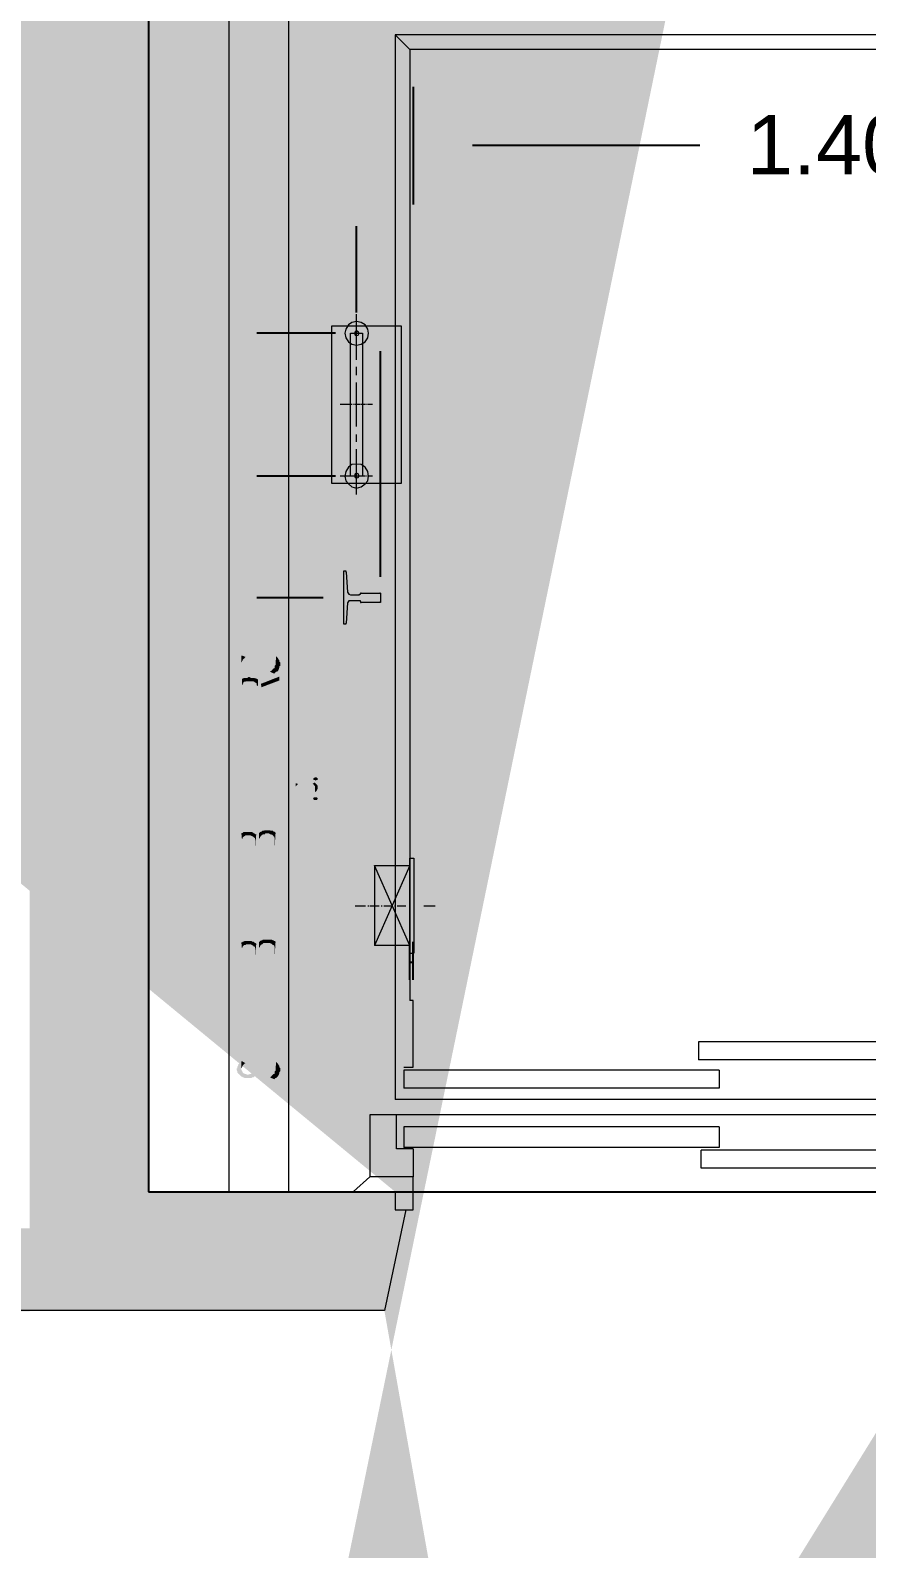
# Model space of a CAD drawing. Header units: metres. Extents: x -598 to 357, y -242 to 574.
# Drawn here: x -195.488 to -194.08, y 293.327 to 295.883 of the extents above; entities that cross this region are included whole.
import ezdxf

# ---------------------------------------------------------------- set-up
doc = ezdxf.new("R2010")
doc.units = ezdxf.units.M
doc.header["$PDMODE"] = 3
for name, color, linetype in [('APTOS_SPZ_MCH_N2 MUNI$0$DUCTOS', 1, 'Continuous'), ('xref_Nivel TIPICO$0$H-hatch mamposteria', 8, 'Continuous'), ('ZXREF_ELEVADORES$0$E-Elevador', 1, 'Continuous')]:
    doc.layers.add(name, color=color, linetype=linetype)
doc.layers.add('Muro Mamspoteria', color=5, linetype='Continuous', lineweight=9)
doc.styles.add('ZXREF_ELEVADORES$0$Standard', font='arial.ttf')
doc.dimstyles.new('ZXREF_ELEVADORES$0$Standard', dxfattribs={"dimtxt": 0.1, "dimasz": 0.1, "dimexe": 0.1, "dimexo": 0.0625, "dimgap": 0.09, "dimtad": 0, "dimtih": 1, "dimtoh": 1, "dimdec": 4, "dimzin": 0, "dimdsep": 46, "dimtxsty": 'ZXREF_ELEVADORES$0$Standard', "dimcen": 0.09, "dimclrd": 1, "dimclre": 1, "dimclrt": 1, "dimadec": 0, "dimazin": 0, "dimtfac": 1, "dimtdec": 4, "dimtofl": 0, "dimtmove": 0, "dimatfit": 3, "dimfxl": 1, "dimtolj": 1, "dimtzin": 0, "dimarcsym": 0})

# ---------------------------------------------------------------- blocks, each defined once
blk = doc.blocks.new('*D248')
at = {"layer": 'Defpoints', "color": 0, "transparency": 16777216}
for p in [(-182.3902, 289.0905), (-180.9949, 289.0905), (-182.3902, 288.9296)]:
    blk.add_point(p, dxfattribs=at)
at = {"layer": 'ZXREF_ELEVADORES$0$E-Elevador', "color": 1, "lineweight": -2, "transparency": 16777216}
for p, q in [((-182.3902, 289.028), (-182.3902, 288.8296)), ((-180.9949, 289.028), (-180.9949, 288.8296)), ((-182.2902, 288.9296), (-181.9075, 288.9296)), ((-181.0949, 288.9296), (-181.4775, 288.9296))]:
    blk.add_line(p, q, dxfattribs=at)
at = {"layer": 'ZXREF_ELEVADORES$0$E-Elevador', "color": 1, "transparency": 16777216}
for points in [[(-182.2902, 288.9463), (-182.2902, 288.913), (-182.3902, 288.9296)], [(-181.0949, 288.9463), (-181.0949, 288.913), (-180.9949, 288.9296)]]:
    blk.add_solid(points, dxfattribs=at)
at = {"layer": 'ZXREF_ELEVADORES$0$E-Elevador', "color": 1, "transparency": 16777216, "insert": (-181.6925, 288.9296), "char_height": 0.1, "attachment_point": 5, "style": 'ZXREF_ELEVADORES$0$Standard'}
blk.add_mtext('\\A1;1.40', dxfattribs=at)
blk = doc.blocks.new('ELEVADOR 01')
at = {"layer": 'ZXREF_ELEVADORES$0$E-Elevador'}
for points in [[(-182.68725, 288.05644), (-182.68725, 288.05513), (-182.68593, 288.05425), (-182.68593, 288.05205), (-182.68593, 288.05073), (-182.68461, 288.04985), (-182.68461, 288.04853), (-182.68373, 288.04853), (-182.68241, 288.04721), (-182.68153, 288.04634), (-182.68021, 288.04502), (-182.67934, 288.04414), (-182.67802, 288.04414), (-182.67714, 288.04282), (-182.67582, 288.04282), (-182.67362, 288.04282), (-182.67142, 288.04194), (-182.67011, 288.04194), (-182.66791, 288.04194), (-182.66703, 288.04194), (-182.66439, 288.04194), (-182.6622, 288.04194), (-182.66132, 288.04282), (-182.66, 288.04282), (-182.65912, 288.04282), (-182.6578, 288.04414), (-182.65648, 288.04502), (-182.65429, 288.04634), (-182.65341, 288.04721), (-182.65341, 288.04765), (-182.65209, 288.04853), (-182.65121, 288.04985), (-182.64989, 288.05073), (-182.6455, 288.05732), (-182.6455, 288.05864), (-182.64418, 288.05996), (-182.6433, 288.06084), (-182.6433, 288.06216), (-182.64198, 288.06304), (-182.6411, 288.06435), (-182.6389, 288.06435), (-182.6389, 288.06523), (-182.63759, 288.06523), (-182.63539, 288.06523), (-182.63319, 288.06523), (-182.63319, 288.06567), (-182.63099, 288.06523), (-182.62968, 288.06523), (-182.62748, 288.06435), (-182.62616, 288.06435), (-182.62528, 288.06304), (-182.62396, 288.06216), (-182.62308, 288.06084), (-182.62308, 288.05996), (-182.62177, 288.05864), (-182.62177, 288.05732), (-182.62177, 288.05644), (-182.62089, 288.06875), (-182.62308, 288.06875), (-182.62396, 288.07007), (-182.62528, 288.07007), (-182.62616, 288.07095), (-182.62836, 288.07095), (-182.62968, 288.07095), (-182.63187, 288.07226), (-182.63407, 288.07226), (-182.63539, 288.07226), (-182.63759, 288.07095), (-182.63978, 288.07095), (-182.6411, 288.07095), (-182.6433, 288.07095), (-182.6433, 288.07007), (-182.64418, 288.07007), (-182.64638, 288.06875), (-182.64769, 288.06787), (-182.64901, 288.06655), (-182.64989, 288.06523), (-182.65121, 288.06435), (-182.65209, 288.06304), (-182.65209, 288.06216), (-182.65648, 288.05513), (-182.65692, 288.05556), (-182.6578, 288.05425), (-182.65912, 288.05293), (-182.66, 288.05205), (-182.66, 288.05073), (-182.66132, 288.04985), (-182.66351, 288.04853), (-182.66439, 288.04853), (-182.66703, 288.04721), (-182.66923, 288.04721), (-182.67011, 288.04721), (-182.67142, 288.04853), (-182.67362, 288.04853), (-182.6745, 288.04985), (-182.67582, 288.04985), (-182.67714, 288.05073), (-182.67714, 288.05205), (-182.67802, 288.05293), (-182.67802, 288.05425), (-182.67934, 288.05513), (-182.67934, 288.05644), (-182.67934, 288.07007), (-182.68021, 288.06875), (-182.68153, 288.06787), (-182.68241, 288.06655), (-182.68373, 288.06523), (-182.68461, 288.06435), (-182.68505, 288.06435), (-182.68461, 288.06304), (-182.68593, 288.06216), (-182.68593, 288.05996), (-182.68593, 288.05864), (-182.68725, 288.05732)], [(-182.67934, 288.07007), (-182.67934, 288.05644), (-182.67934, 288.05864), (-182.67802, 288.05996), (-182.67802, 288.06084), (-182.67714, 288.06216), (-182.67714, 288.06304), (-182.67582, 288.06435), (-182.6745, 288.06523), (-182.67362, 288.06655), (-182.6723, 288.06787), (-182.67802, 288.07007)], [(-182.63099, 288.04282), (-182.62396, 288.03974), (-182.62308, 288.04062), (-182.62177, 288.04194), (-182.62089, 288.04282), (-182.61957, 288.04282), (-182.61825, 288.04414), (-182.61737, 288.04502), (-182.61737, 288.04634), (-182.61605, 288.04721), (-182.61605, 288.04853), (-182.61517, 288.04985), (-182.61517, 288.05073), (-182.61517, 288.05205), (-182.61385, 288.05293), (-182.61385, 288.05425), (-182.61385, 288.05644), (-182.61385, 288.05732), (-182.61385, 288.05864), (-182.61517, 288.05996), (-182.61517, 288.06084), (-182.61517, 288.06216), (-182.61605, 288.06304), (-182.61737, 288.06435), (-182.61737, 288.06523), (-182.61825, 288.06655), (-182.61957, 288.06787), (-182.62089, 288.06875), (-182.62177, 288.05644), (-182.62177, 288.05513), (-182.62177, 288.05425), (-182.62308, 288.05293), (-182.62308, 288.05205), (-182.62308, 288.04985), (-182.62396, 288.04853), (-182.62528, 288.04853), (-182.62616, 288.04721), (-182.62748, 288.04634), (-182.62836, 288.04502), (-182.62968, 288.04414)], [(-182.64638, 288.0226), (-182.6455, 288.01689), (-182.61517, 288.02832), (-182.61517, 288.03491)], [(-182.68593, 288.01689), (-182.68593, 288.00239), (-182.61517, 288.00239), (-182.61517, 288.0081), (-182.6455, 288.0081), (-182.6455, 288.01689), (-182.64638, 288.0226), (-182.64681, 288.0226), (-182.64638, 288.0248), (-182.64769, 288.02612), (-182.64769, 288.027), (-182.64901, 288.02832), (-182.64989, 288.02832), (-182.65121, 288.0292), (-182.65209, 288.0081), (-182.67802, 288.0081), (-182.67802, 288.01601), (-182.67802, 288.03052), (-182.67934, 288.0292), (-182.68021, 288.0292), (-182.68153, 288.02832), (-182.68241, 288.027), (-182.68373, 288.02612), (-182.68373, 288.0248), (-182.68461, 288.02392), (-182.68461, 288.0226), (-182.68461, 288.02173), (-182.68461, 288.01909), (-182.68461, 288.01821)], [(-182.67802, 288.03052), (-182.67802, 288.01601), (-182.67802, 288.02041), (-182.67714, 288.02173), (-182.67714, 288.0226), (-182.67582, 288.02392), (-182.67582, 288.0248), (-182.6745, 288.02612), (-182.6723, 288.02612), (-182.67142, 288.027), (-182.67011, 288.027), (-182.66791, 288.027), (-182.66571, 288.027), (-182.66439, 288.027), (-182.66351, 288.027), (-182.66132, 288.027), (-182.66, 288.027), (-182.6578, 288.02612), (-182.65648, 288.0248), (-182.6556, 288.0248), (-182.65429, 288.02392), (-182.65341, 288.0226), (-182.65341, 288.02173), (-182.65341, 288.02041), (-182.65209, 288.01909), (-182.65209, 288.01821), (-182.65209, 288.01601), (-182.65209, 288.0081), (-182.65121, 288.0292), (-182.65209, 288.03052), (-182.65341, 288.03052), (-182.65429, 288.03183), (-182.65648, 288.03183), (-182.6578, 288.03271), (-182.66, 288.03271), (-182.66132, 288.03271), (-182.66351, 288.03271), (-182.66571, 288.03403), (-182.66703, 288.03403), (-182.66923, 288.03271), (-182.67142, 288.03271), (-182.6723, 288.03271), (-182.6745, 288.03271), (-182.67582, 288.03183), (-182.67714, 288.03183)], [(-182.68593, 287.99228), (-182.68593, 287.96547), (-182.61517, 287.96547), (-182.61517, 287.99228), (-182.62308, 287.99228), (-182.62308, 287.97075), (-182.64901, 287.97075), (-182.64901, 287.98877), (-182.6556, 287.98877), (-182.6556, 287.97075), (-182.67802, 287.97075), (-182.67802, 287.99228)], [(-182.68593, 287.95185), (-182.68593, 287.94614), (-182.6556, 287.94614), (-182.6556, 287.9246), (-182.64901, 287.94614), (-182.61517, 287.94614), (-182.61517, 287.95185)], [(-182.68593, 287.9246), (-182.68593, 287.91933), (-182.61517, 287.91933), (-182.61517, 287.9246), (-182.64901, 287.9246), (-182.64901, 287.94614), (-182.6556, 287.9246)], [(-182.68593, 287.9101), (-182.68593, 287.87626), (-182.67802, 287.87626), (-182.67802, 287.88989), (-182.61517, 287.88989), (-182.61517, 287.89648), (-182.67802, 287.89648), (-182.67802, 287.9101)], [(-182.68725, 287.85033), (-182.68725, 287.84946), (-182.68593, 287.84814), (-182.68593, 287.84506), (-182.68461, 287.84374), (-182.68373, 287.84286), (-182.68373, 287.84155), (-182.68241, 287.84023), (-182.68153, 287.83935), (-182.68021, 287.83803), (-182.67934, 287.83803), (-182.67802, 287.83715), (-182.67714, 287.83583), (-182.6745, 287.83495), (-182.67362, 287.83495), (-182.67142, 287.83364), (-182.67011, 287.83364), (-182.66923, 287.83232), (-182.66791, 287.83232), (-182.66571, 287.83232), (-182.66439, 287.83144), (-182.6622, 287.83144), (-182.66, 287.83144), (-182.65912, 287.83144), (-182.65648, 287.83144), (-182.65429, 287.83012), (-182.65209, 287.83012), (-182.65121, 287.83012), (-182.64989, 287.83012), (-182.64769, 287.83012), (-182.6455, 287.83012), (-182.6433, 287.83144), (-182.6411, 287.83144), (-182.63978, 287.83144), (-182.63759, 287.83144), (-182.63627, 287.83232), (-182.63407, 287.83232), (-182.63319, 287.83232), (-182.63099, 287.83364), (-182.62968, 287.83364), (-182.62748, 287.83495), (-182.62616, 287.83495), (-182.62528, 287.83583), (-182.62308, 287.83715), (-182.62177, 287.83715), (-182.62089, 287.83803), (-182.61957, 287.83935), (-182.61825, 287.84023), (-182.61825, 287.84155), (-182.61737, 287.84286), (-182.61605, 287.84374), (-182.61517, 287.84506), (-182.61517, 287.84594), (-182.61517, 287.84726), (-182.61385, 287.84814), (-182.61385, 287.84946), (-182.61385, 287.85033), (-182.61385, 287.85165), (-182.61385, 287.85297), (-182.61517, 287.85385), (-182.61517, 287.85517), (-182.61517, 287.85605), (-182.61605, 287.85737), (-182.61737, 287.85825), (-182.61737, 287.85956), (-182.61825, 287.86044), (-182.61957, 287.86176), (-182.62089, 287.86308), (-182.62177, 287.86396), (-182.62177, 287.85033), (-182.62177, 287.85077), (-182.62177, 287.84946), (-182.62177, 287.84726), (-182.62308, 287.84594), (-182.62396, 287.84506), (-182.62396, 287.84374), (-182.62528, 287.84374), (-182.62616, 287.84286), (-182.62748, 287.84155), (-182.62836, 287.84155), (-182.62968, 287.84023), (-182.63187, 287.83935), (-182.63319, 287.83935), (-182.63539, 287.83803), (-182.63759, 287.83803), (-182.6389, 287.83803), (-182.6411, 287.83715), (-182.6433, 287.83715), (-182.64418, 287.83715), (-182.64638, 287.83715), (-182.64901, 287.83715), (-182.65121, 287.83715), (-182.65341, 287.83715), (-182.6556, 287.83715), (-182.65648, 287.83715), (-182.65912, 287.83715), (-182.66132, 287.83715), (-182.6622, 287.83803), (-182.66439, 287.83803), (-182.66571, 287.83803), (-182.66703, 287.83935), (-182.66923, 287.83935), (-182.67011, 287.84023), (-182.67142, 287.84023), (-182.67362, 287.84155), (-182.6745, 287.84286), (-182.67582, 287.84374), (-182.67714, 287.84506), (-182.67802, 287.84594), (-182.67802, 287.84726), (-182.67802, 287.84814), (-182.67934, 287.84946), (-182.67934, 287.85033), (-182.67934, 287.86396), (-182.68021, 287.86308), (-182.68153, 287.86176), (-182.68241, 287.86044), (-182.68285, 287.86088), (-182.68373, 287.85956), (-182.68461, 287.85825), (-182.68461, 287.85737), (-182.68593, 287.85605), (-182.68593, 287.85517), (-182.68593, 287.85297), (-182.68725, 287.85165)], [(-182.67934, 287.86396), (-182.67934, 287.85033), (-182.67934, 287.85297), (-182.67802, 287.85385), (-182.67802, 287.85517), (-182.67714, 287.85605), (-182.67714, 287.85737), (-182.67582, 287.85825), (-182.6745, 287.85825), (-182.67362, 287.85956), (-182.6723, 287.86044), (-182.67142, 287.86044), (-182.66923, 287.86176), (-182.66791, 287.86176), (-182.66571, 287.86308), (-182.66351, 287.86308), (-182.6622, 287.86396), (-182.66, 287.86396), (-182.65912, 287.86396), (-182.65648, 287.86396), (-182.65429, 287.86396), (-182.65209, 287.86396), (-182.65121, 287.86396), (-182.64989, 287.86396), (-182.64769, 287.86396), (-182.64638, 287.86396), (-182.64418, 287.86396), (-182.64198, 287.86396), (-182.6411, 287.86396), (-182.6389, 287.86396), (-182.63759, 287.86308), (-182.63539, 287.86308), (-182.63407, 287.86308), (-182.63187, 287.86176), (-182.63099, 287.86044), (-182.62968, 287.86044), (-182.62748, 287.85956), (-182.62616, 287.85825), (-182.62528, 287.85825), (-182.62528, 287.85737), (-182.62396, 287.85605), (-182.62308, 287.85517), (-182.62308, 287.85385), (-182.62177, 287.85297), (-182.62177, 287.85165), (-182.62177, 287.85033), (-182.62177, 287.86396), (-182.62308, 287.86396), (-182.62396, 287.86528), (-182.62616, 287.86616), (-182.62748, 287.86616), (-182.62968, 287.86747), (-182.63099, 287.86835), (-182.63187, 287.86835), (-182.63407, 287.86835), (-182.63539, 287.86835), (-182.63759, 287.86967), (-182.6389, 287.86967), (-182.6411, 287.86967), (-182.64198, 287.86967), (-182.64418, 287.87099), (-182.64638, 287.87099), (-182.64901, 287.87099), (-182.65121, 287.87099), (-182.65209, 287.87099), (-182.65341, 287.87099), (-182.6556, 287.87099), (-182.6578, 287.87099), (-182.66, 287.86967), (-182.66132, 287.86967), (-182.66351, 287.86967), (-182.66439, 287.86967), (-182.66703, 287.86835), (-182.66791, 287.86835), (-182.67011, 287.86835), (-182.67142, 287.86747), (-182.67362, 287.86747), (-182.6745, 287.86616), (-182.67582, 287.86528), (-182.67802, 287.86528)], [(-182.59276, 287.84814), (-182.59276, 287.84726), (-182.59144, 287.84594), (-182.59144, 287.84374), (-182.59012, 287.84374), (-182.59012, 287.84286), (-182.58924, 287.84286), (-182.58924, 287.84155), (-182.58793, 287.84155), (-182.58793, 287.84023), (-182.58705, 287.84023), (-182.58573, 287.83935), (-182.58485, 287.83803), (-182.58353, 287.83803), (-182.58265, 287.83803), (-182.58133, 287.83715), (-182.58002, 287.83715), (-182.57914, 287.83715), (-182.57782, 287.83715), (-182.57694, 287.83715), (-182.57562, 287.83715), (-182.57474, 287.83583), (-182.57342, 287.83583), (-182.57211, 287.83583), (-182.57123, 287.83583), (-182.56903, 287.83583), (-182.56771, 287.83583), (-182.56683, 287.83715), (-182.56551, 287.83715), (-182.56463, 287.83715), (-182.56332, 287.83715), (-182.562, 287.83715), (-182.56112, 287.83715), (-182.5598, 287.83803), (-182.56024, 287.83803), (-182.55892, 287.83803), (-182.5576, 287.83935), (-182.55672, 287.83935), (-182.55541, 287.84023), (-182.55541, 287.84067), (-182.55541, 287.84814), (-182.55541, 287.84726), (-182.55541, 287.84594), (-182.55672, 287.84506), (-182.55672, 287.84374), (-182.5576, 287.84374), (-182.55892, 287.84286), (-182.5598, 287.84155), (-182.56112, 287.84155), (-182.562, 287.84155), (-182.56332, 287.84023), (-182.56332, 287.84067), (-182.56463, 287.84023), (-182.56463, 287.84067), (-182.56551, 287.84023), (-182.56683, 287.84023), (-182.56771, 287.84023), (-182.56903, 287.84023), (-182.56991, 287.83935), (-182.57123, 287.83935), (-182.57211, 287.83935), (-182.57342, 287.83935), (-182.57474, 287.84023), (-182.57562, 287.84023), (-182.57694, 287.84023), (-182.57782, 287.84023), (-182.57782, 287.84067), (-182.57914, 287.84023), (-182.58002, 287.84023), (-182.58133, 287.84155), (-182.58265, 287.84155), (-182.58353, 287.84286), (-182.58485, 287.84286), (-182.58485, 287.84374), (-182.58573, 287.84374), (-182.58705, 287.84506), (-182.58705, 287.84594), (-182.58793, 287.84726), (-182.58837, 287.84726), (-182.58793, 287.84814), (-182.58793, 287.85517), (-182.58924, 287.85385), (-182.59012, 287.85297), (-182.59056, 287.85297), (-182.59144, 287.85165), (-182.59144, 287.85033), (-182.59144, 287.85077), (-182.59276, 287.84946)], [(-182.58793, 287.85517), (-182.58793, 287.84814), (-182.58793, 287.84946), (-182.58705, 287.85033), (-182.58705, 287.85077), (-182.58705, 287.85165), (-182.58573, 287.85165), (-182.58573, 287.85297), (-182.58485, 287.85297), (-182.58353, 287.85385), (-182.58705, 287.85517)], [(-182.5598, 287.85385), (-182.55892, 287.85385), (-182.5576, 287.85297), (-182.55672, 287.85165), (-182.55541, 287.85033), (-182.55541, 287.85077), (-182.55541, 287.84946), (-182.55541, 287.84814), (-182.55541, 287.84023), (-182.55453, 287.84023), (-182.55453, 287.84155), (-182.55321, 287.84155), (-182.55321, 287.84286), (-182.55189, 287.84286), (-182.55189, 287.84374), (-182.55189, 287.84506), (-182.55101, 287.84506), (-182.55101, 287.84594), (-182.55101, 287.84726), (-182.55101, 287.84814), (-182.55101, 287.84858), (-182.55101, 287.84946), (-182.55101, 287.85033), (-182.55101, 287.85165), (-182.55189, 287.85165), (-182.55189, 287.85297), (-182.55233, 287.85297), (-182.55321, 287.85385), (-182.55453, 287.85517), (-182.55541, 287.85605), (-182.55672, 287.85605)], [(-182.55101, 287.86308), (-182.55101, 287.86044), (-182.55321, 287.86044), (-182.55453, 287.85956), (-182.55541, 287.86044), (-182.55672, 287.86044), (-182.5576, 287.86044), (-182.5576, 287.86176), (-182.55892, 287.86176), (-182.55892, 287.86308), (-182.5576, 287.86308), (-182.5576, 287.86396), (-182.55672, 287.86396), (-182.55541, 287.86528), (-182.55453, 287.86528), (-182.55321, 287.86528), (-182.55189, 287.86396), (-182.55233, 287.86396), (-182.55101, 287.86396)], [(-182.55101, 287.82924), (-182.55101, 287.82792), (-182.55189, 287.82792), (-182.55189, 287.82704), (-182.55321, 287.82704), (-182.55453, 287.82704), (-182.55541, 287.82704), (-182.55672, 287.82704), (-182.5576, 287.82792), (-182.55892, 287.82924), (-182.5576, 287.83012), (-182.5576, 287.83056), (-182.5576, 287.83144), (-182.55672, 287.83144), (-182.55541, 287.83144), (-182.55453, 287.83144), (-182.55321, 287.83144), (-182.55189, 287.83144), (-182.55233, 287.83144), (-182.55101, 287.83012)], [(-182.68593, 287.8121), (-182.68593, 287.80683), (-182.66571, 287.80112), (-182.66439, 287.80112), (-182.66351, 287.7998), (-182.66132, 287.7998), (-182.66, 287.79892), (-182.6578, 287.79892), (-182.65648, 287.7976), (-182.6556, 287.7976), (-182.65341, 287.7976), (-182.65209, 287.79672), (-182.64989, 287.79672), (-182.64989, 287.7954), (-182.64198, 287.7932), (-182.61517, 287.7932), (-182.61517, 287.79892), (-182.64198, 287.79892)], [(-182.59144, 287.82353), (-182.59144, 287.80331), (-182.58705, 287.80331), (-182.58705, 287.81122), (-182.55101, 287.81122), (-182.55101, 287.81474), (-182.58705, 287.81474), (-182.58705, 287.82353)], [(-182.68593, 287.78529), (-182.68593, 287.7787), (-182.64198, 287.7932), (-182.64989, 287.7954), (-182.65121, 287.7954), (-182.65341, 287.7954), (-182.65429, 287.79408), (-182.65648, 287.79408), (-182.6578, 287.7932), (-182.65912, 287.7932), (-182.66, 287.7932), (-182.6622, 287.79189), (-182.66351, 287.79189), (-182.66571, 287.79101)], [(-182.68593, 287.75717), (-182.68593, 287.74355), (-182.61517, 287.74355), (-182.61517, 287.76068), (-182.61605, 287.76156), (-182.61605, 287.76288), (-182.61605, 287.76376), (-182.61605, 287.76508), (-182.61737, 287.76596), (-182.61737, 287.76728), (-182.61737, 287.76859), (-182.61825, 287.76947), (-182.61957, 287.77079), (-182.62089, 287.77167), (-182.62177, 287.77167), (-182.62308, 287.74926), (-182.64901, 287.74926), (-182.64901, 287.75717), (-182.64989, 287.77167), (-182.65121, 287.77079), (-182.65121, 287.76947), (-182.65209, 287.76859), (-182.65209, 287.76596), (-182.65341, 287.76596), (-182.65341, 287.76728), (-182.65429, 287.76859), (-182.65429, 287.76947), (-182.6556, 287.74926), (-182.67802, 287.74926), (-182.67802, 287.75717), (-182.67934, 287.77079), (-182.68021, 287.77079), (-182.68153, 287.76947), (-182.68241, 287.76859), (-182.68241, 287.76728), (-182.68373, 287.76596), (-182.68373, 287.76508), (-182.68461, 287.76376), (-182.68461, 287.76288), (-182.68461, 287.76156), (-182.68461, 287.76068), (-182.68461, 287.75849)], [(-182.67934, 287.77079), (-182.67802, 287.75717), (-182.67802, 287.76156), (-182.67714, 287.76288), (-182.67714, 287.76376), (-182.67582, 287.76508), (-182.6745, 287.76596), (-182.6723, 287.76728), (-182.67142, 287.76728), (-182.66923, 287.76728), (-182.66703, 287.76728), (-182.66439, 287.76728), (-182.66351, 287.76728), (-182.66132, 287.76596), (-182.66, 287.76596), (-182.65912, 287.76508), (-182.6578, 287.76376), (-182.65648, 287.76288), (-182.65648, 287.76156), (-182.6556, 287.76068), (-182.6556, 287.75937), (-182.6556, 287.75849), (-182.6556, 287.75585), (-182.6556, 287.74926), (-182.65429, 287.76947), (-182.6556, 287.76947), (-182.6578, 287.77079), (-182.65912, 287.77167), (-182.66132, 287.77299), (-182.6622, 287.77299), (-182.66439, 287.77299), (-182.66703, 287.77299), (-182.66791, 287.77299), (-182.67011, 287.77299), (-182.67142, 287.77299), (-182.67362, 287.77299), (-182.67582, 287.77299), (-182.67714, 287.77167), (-182.67802, 287.77167)], [(-182.64989, 287.77167), (-182.64901, 287.75717), (-182.64901, 287.76156), (-182.64769, 287.76288), (-182.64769, 287.76376), (-182.64769, 287.76508), (-182.64638, 287.76596), (-182.6455, 287.76728), (-182.64418, 287.76859), (-182.6433, 287.76859), (-182.64198, 287.76947), (-182.63978, 287.76947), (-182.6389, 287.77079), (-182.63627, 287.77079), (-182.63539, 287.77079), (-182.63319, 287.77079), (-182.63099, 287.76947), (-182.62968, 287.76947), (-182.62836, 287.76859), (-182.62748, 287.76859), (-182.62616, 287.76728), (-182.62528, 287.76596), (-182.62396, 287.76508), (-182.62396, 287.76376), (-182.62308, 287.76288), (-182.62308, 287.76156), (-182.62308, 287.76068), (-182.62308, 287.75937), (-182.62308, 287.75717), (-182.62308, 287.74926), (-182.62177, 287.77167), (-182.62308, 287.77299), (-182.62396, 287.77387), (-182.62528, 287.77387), (-182.62616, 287.77519), (-182.62836, 287.77519), (-182.62968, 287.77519), (-182.63187, 287.77607), (-182.63407, 287.77607), (-182.63627, 287.77607), (-182.63759, 287.77607), (-182.63978, 287.77607), (-182.6411, 287.77519), (-182.6433, 287.77519), (-182.64418, 287.77519), (-182.6455, 287.77387), (-182.64769, 287.77299), (-182.64901, 287.77167)], [(-182.68593, 287.71674), (-182.68593, 287.70971), (-182.64769, 287.70092), (-182.64638, 287.6996), (-182.64418, 287.6996), (-182.64198, 287.6996), (-182.6411, 287.69872), (-182.6389, 287.69872), (-182.63627, 287.69872), (-182.63539, 287.6974), (-182.63319, 287.6974), (-182.62308, 287.6952), (-182.62308, 287.69872), (-182.65912, 287.70751), (-182.6745, 287.71102), (-182.6745, 287.71234)], [(-182.68593, 287.71674), (-182.6745, 287.71234), (-182.6723, 287.71234), (-182.67011, 287.71102), (-182.66791, 287.71102), (-182.66703, 287.71102), (-182.66439, 287.71102), (-182.66351, 287.71102), (-182.66132, 287.71102), (-182.65912, 287.71102), (-182.6578, 287.71102), (-182.6556, 287.71102), (-182.65429, 287.71102), (-182.61517, 287.71102), (-182.61517, 287.71674)], [(-182.68593, 287.6851), (-182.6745, 287.6829), (-182.65912, 287.68641), (-182.62308, 287.6952), (-182.63319, 287.6974), (-182.63319, 287.69652), (-182.63539, 287.69652), (-182.63759, 287.69652), (-182.6389, 287.6952), (-182.6411, 287.6952), (-182.64198, 287.6952), (-182.64418, 287.69433), (-182.64638, 287.69433), (-182.64769, 287.69433)], [(-182.68593, 287.6851), (-182.68593, 287.67719), (-182.61517, 287.67719), (-182.61517, 287.6829), (-182.65429, 287.6829), (-182.65473, 287.6829), (-182.65648, 287.6829), (-182.65912, 287.6829), (-182.66, 287.6829), (-182.6622, 287.6829), (-182.66439, 287.6829), (-182.66571, 287.6829), (-182.66703, 287.6829), (-182.66923, 287.6829), (-182.67142, 287.6829), (-182.6723, 287.68158), (-182.6745, 287.68158), (-182.6745, 287.6829)], [(-182.68593, 287.65477), (-182.67802, 287.65126), (-182.67714, 287.65258), (-182.67362, 287.65258), (-182.67142, 287.65346), (-182.67011, 287.65346), (-182.66791, 287.65346), (-182.66571, 287.65477), (-182.66351, 287.65477), (-182.6622, 287.65477), (-182.66, 287.65609), (-182.6578, 287.65609), (-182.65648, 287.65609), (-182.65429, 287.65697), (-182.64418, 287.65917), (-182.64418, 287.64467), (-182.63627, 287.66049), (-182.61517, 287.66488), (-182.61517, 287.67059)], [(-182.68593, 287.65477), (-182.68593, 287.64906), (-182.61517, 287.63236), (-182.61517, 287.63895), (-182.63627, 287.64335), (-182.63627, 287.66049), (-182.64418, 287.64467), (-182.65429, 287.64686), (-182.6556, 287.64686), (-182.65648, 287.64818), (-182.65912, 287.64818), (-182.66132, 287.64818), (-182.6622, 287.64906), (-182.66439, 287.64906), (-182.66571, 287.64906), (-182.66703, 287.64906), (-182.66923, 287.65038), (-182.67142, 287.65038), (-182.6723, 287.65038), (-182.6745, 287.65126), (-182.67582, 287.65126), (-182.67802, 287.65126), (-182.67802, 287.6517)], [(-182.68593, 287.62885), (-182.68593, 287.60204), (-182.61517, 287.60204), (-182.61517, 287.62885), (-182.62308, 287.62885), (-182.62308, 287.60731), (-182.64901, 287.60731), (-182.64901, 287.62533), (-182.6556, 287.62533), (-182.6556, 287.60731), (-182.67802, 287.60731), (-182.67802, 287.62885)], [(-182.68593, 287.57391), (-182.68593, 287.56029), (-182.61517, 287.56029), (-182.61517, 287.57699), (-182.61605, 287.57831), (-182.61605, 287.57919), (-182.61605, 287.5805), (-182.61605, 287.58182), (-182.61737, 287.5827), (-182.61737, 287.58402), (-182.61825, 287.5849), (-182.61957, 287.58622), (-182.62089, 287.5871), (-182.62177, 287.58841), (-182.62308, 287.566), (-182.64901, 287.566), (-182.64901, 287.57391), (-182.64989, 287.5871), (-182.65121, 287.58622), (-182.65121, 287.5849), (-182.65209, 287.58402), (-182.65209, 287.5827), (-182.65341, 287.5827), (-182.65429, 287.58402), (-182.65429, 287.5849), (-182.6556, 287.566), (-182.67802, 287.566), (-182.67802, 287.57259), (-182.67934, 287.5871), (-182.68021, 287.58622), (-182.68153, 287.5849), (-182.68241, 287.58402), (-182.68241, 287.5827), (-182.68373, 287.58182), (-182.68461, 287.5805), (-182.68461, 287.57919), (-182.68461, 287.57699), (-182.68461, 287.57611), (-182.68461, 287.57479)], [(-182.67934, 287.5871), (-182.67802, 287.57259), (-182.67802, 287.57831), (-182.67714, 287.57919), (-182.67714, 287.5805), (-182.67582, 287.58182), (-182.6745, 287.5827), (-182.6723, 287.5827), (-182.67142, 287.58402), (-182.66923, 287.58402), (-182.66703, 287.58402), (-182.66439, 287.58402), (-182.66351, 287.58402), (-182.66132, 287.5827), (-182.66, 287.58182), (-182.65912, 287.58182), (-182.65912, 287.5805), (-182.6578, 287.5805), (-182.65648, 287.57919), (-182.65648, 287.57831), (-182.6556, 287.57699), (-182.6556, 287.57611), (-182.6556, 287.57391), (-182.6556, 287.57259), (-182.6556, 287.566), (-182.65429, 287.5849), (-182.6556, 287.58622), (-182.6578, 287.5871), (-182.65912, 287.58841), (-182.66132, 287.58841), (-182.6622, 287.58973), (-182.66439, 287.58973), (-182.66703, 287.58973), (-182.66791, 287.58973), (-182.67011, 287.58973), (-182.67142, 287.58973), (-182.67362, 287.58973), (-182.67582, 287.58841), (-182.67714, 287.58841), (-182.67802, 287.5871)], [(-182.64989, 287.5871), (-182.64901, 287.57391), (-182.64901, 287.57831), (-182.64769, 287.57919), (-182.64769, 287.5805), (-182.64769, 287.58182), (-182.64638, 287.5827), (-182.6455, 287.5827), (-182.6455, 287.58402), (-182.64418, 287.58402), (-182.6433, 287.5849), (-182.64198, 287.58622), (-182.63978, 287.58622), (-182.6389, 287.58622), (-182.63627, 287.58622), (-182.63539, 287.58622), (-182.63319, 287.58622), (-182.63099, 287.58622), (-182.62968, 287.5849), (-182.62836, 287.5849), (-182.62748, 287.58402), (-182.62616, 287.5827), (-182.62528, 287.5827), (-182.62396, 287.58182), (-182.62396, 287.5805), (-182.62308, 287.57919), (-182.62308, 287.57831), (-182.62308, 287.57699), (-182.62308, 287.57479), (-182.62308, 287.57391), (-182.62308, 287.566), (-182.62177, 287.58841), (-182.62308, 287.58973), (-182.62396, 287.58973), (-182.62528, 287.59061), (-182.62616, 287.59061), (-182.62836, 287.59193), (-182.62968, 287.59193), (-182.63187, 287.59193), (-182.63407, 287.59193), (-182.63627, 287.59193), (-182.63759, 287.59193), (-182.63978, 287.59193), (-182.6411, 287.59193), (-182.6433, 287.59193), (-182.64418, 287.59061), (-182.6455, 287.59061), (-182.64769, 287.58973), (-182.64901, 287.58841)], [(-182.68593, 287.51634), (-182.68593, 287.51063), (-182.61517, 287.51063), (-182.61517, 287.53656), (-182.62308, 287.53656), (-182.62308, 287.51634)], [(-182.68593, 287.50052), (-182.68593, 287.47371), (-182.61517, 287.47371), (-182.61517, 287.50052), (-182.62308, 287.50052), (-182.62308, 287.47943), (-182.64901, 287.47943), (-182.64901, 287.49745), (-182.6556, 287.49745), (-182.6556, 287.47943), (-182.67802, 287.47943), (-182.67802, 287.50052)], [(-182.68593, 287.46361), (-182.68593, 287.43636), (-182.61517, 287.43636), (-182.61517, 287.46361), (-182.62308, 287.46361), (-182.62308, 287.44207), (-182.64901, 287.44207), (-182.64901, 287.46009), (-182.6556, 287.46009), (-182.6556, 287.44207), (-182.67802, 287.44207), (-182.67802, 287.46361)], [(-182.68593, 287.42757), (-182.68593, 287.39373), (-182.67802, 287.39373), (-182.67802, 287.40736), (-182.61517, 287.40736), (-182.61517, 287.41395), (-182.67802, 287.41395), (-182.67802, 287.42757)], [(-182.68725, 287.37352), (-182.68725, 287.3722), (-182.68593, 287.37), (-182.68593, 287.36912), (-182.68593, 287.3678), (-182.68461, 287.36692), (-182.68461, 287.36561), (-182.68373, 287.36561), (-182.68241, 287.36473), (-182.68153, 287.36341), (-182.68021, 287.36209), (-182.67934, 287.36121), (-182.67802, 287.36121), (-182.67714, 287.35989), (-182.67582, 287.35989), (-182.67362, 287.35901), (-182.67142, 287.35901), (-182.67011, 287.35901), (-182.66791, 287.35901), (-182.66703, 287.35901), (-182.66439, 287.35901), (-182.6622, 287.35901), (-182.66132, 287.35989), (-182.66, 287.35989), (-182.65912, 287.35989), (-182.6578, 287.36121), (-182.65648, 287.36209), (-182.65429, 287.36341), (-182.65341, 287.36341), (-182.65341, 287.36473), (-182.65209, 287.36561), (-182.65121, 287.36692), (-182.64989, 287.3678), (-182.6455, 287.37484), (-182.6455, 287.37571), (-182.64418, 287.37703), (-182.6433, 287.37791), (-182.6433, 287.37923), (-182.64198, 287.38011), (-182.6411, 287.38143), (-182.6389, 287.38143), (-182.63759, 287.38231), (-182.63539, 287.38231), (-182.63319, 287.38231), (-182.63319, 287.38275), (-182.63099, 287.38231), (-182.62968, 287.38231), (-182.62748, 287.38143), (-182.62616, 287.38143), (-182.62528, 287.38011), (-182.62528, 287.38055), (-182.62396, 287.37923), (-182.62308, 287.37791), (-182.62308, 287.37703), (-182.62177, 287.37571), (-182.62177, 287.37484), (-182.62177, 287.37352), (-182.62089, 287.38582), (-182.62308, 287.38582), (-182.62396, 287.38714), (-182.62528, 287.38714), (-182.62616, 287.38802), (-182.62836, 287.38802), (-182.62968, 287.38802), (-182.63187, 287.38934), (-182.63407, 287.38934), (-182.63539, 287.38934), (-182.63759, 287.38802), (-182.63978, 287.38802), (-182.6411, 287.38802), (-182.6433, 287.38714), (-182.64418, 287.38714), (-182.64638, 287.38582), (-182.64769, 287.38494), (-182.64901, 287.38362), (-182.64989, 287.38231), (-182.65121, 287.38143), (-182.65209, 287.38011), (-182.65209, 287.37923), (-182.65648, 287.3722), (-182.65692, 287.37264), (-182.6578, 287.37132), (-182.65912, 287.37), (-182.66, 287.36912), (-182.66, 287.3678), (-182.66132, 287.36692), (-182.66351, 287.36561), (-182.66439, 287.36561), (-182.66703, 287.36473), (-182.66923, 287.36473), (-182.67011, 287.36473), (-182.67142, 287.36561), (-182.67362, 287.36561), (-182.6745, 287.36692), (-182.67582, 287.36692), (-182.67714, 287.3678), (-182.67714, 287.36912), (-182.67802, 287.37), (-182.67802, 287.37132), (-182.67934, 287.3722), (-182.67934, 287.37352), (-182.67934, 287.38714), (-182.68021, 287.38582), (-182.68153, 287.38494), (-182.68241, 287.38362), (-182.68373, 287.38231), (-182.68461, 287.38143), (-182.68505, 287.38143), (-182.68461, 287.38011), (-182.68593, 287.37791), (-182.68593, 287.37703), (-182.68593, 287.37571), (-182.68725, 287.37484)], [(-182.67934, 287.38714), (-182.67934, 287.37352), (-182.67934, 287.37571), (-182.67802, 287.37703), (-182.67802, 287.37791), (-182.67714, 287.37923), (-182.67714, 287.38011), (-182.67582, 287.38143), (-182.6745, 287.38231), (-182.67362, 287.38362), (-182.6723, 287.38362), (-182.67802, 287.38714)], [(-182.63099, 287.35989), (-182.62396, 287.35682), (-182.62308, 287.3577), (-182.62177, 287.35901), (-182.62089, 287.35901), (-182.61957, 287.35989), (-182.61825, 287.36121), (-182.61737, 287.36209), (-182.61737, 287.36341), (-182.61605, 287.36473), (-182.61605, 287.36561), (-182.61517, 287.36692), (-182.61517, 287.3678), (-182.61517, 287.36912), (-182.61385, 287.37), (-182.61385, 287.37132), (-182.61385, 287.3722), (-182.61385, 287.37484), (-182.61385, 287.37571), (-182.61517, 287.37703), (-182.61517, 287.37791), (-182.61517, 287.37923), (-182.61605, 287.38011), (-182.61737, 287.38143), (-182.61737, 287.38231), (-182.61825, 287.38362), (-182.61957, 287.38494), (-182.62089, 287.38582), (-182.62177, 287.37352), (-182.62177, 287.3722), (-182.62177, 287.37132), (-182.62308, 287.37), (-182.62308, 287.3678), (-182.62308, 287.36692), (-182.62396, 287.36561), (-182.62528, 287.36561), (-182.62616, 287.36473), (-182.62748, 287.36341), (-182.62836, 287.36209), (-182.62968, 287.36121)]]:
    blk.add_hatch(color=256, dxfattribs=at).paths.add_polyline_path(points)
at = {"layer": 'ZXREF_ELEVADORES$0$E-Elevador', "color": 8, "linetype": 'Continuous', "lineweight": 20}
blk.add_lwpolyline([(-182.83574, 287.16745), (-182.83574, 289.26745), (-180.43314, 289.26745), (-180.43314, 287.16745)], dxfattribs=at)
at = {"layer": 'ZXREF_ELEVADORES$0$E-Elevador', "linetype": 'Continuous', "lineweight": 5}
for points in [[(-182.70043, 289.16785), (-182.70043, 287.16785), (-182.70043, 287.16785)], [(-182.60023, 289.16785), (-182.60023, 287.16785), (-182.60023, 287.16785)], [(-182.48553, 288.56842), (-182.48553, 288.64489), (-182.48553, 288.64489)], [(-182.48553, 288.54249), (-182.48553, 288.55611)], [(-182.48553, 288.45592), (-182.48553, 288.53019)], [(-182.50355, 288.49283), (-182.51278, 288.49283), (-182.51278, 288.49283)], [(-182.50135, 288.49283), (-182.50267, 288.49283)], [(-182.49256, 288.49283), (-182.50047, 288.49283)], [(-182.49037, 288.49283), (-182.49124, 288.49283)], [(-182.48114, 288.49283), (-182.48905, 288.49283)], [(-182.47894, 288.49283), (-182.48026, 288.49283)], [(-182.47015, 288.49283), (-182.47762, 288.49283)], [(-182.46751, 288.49283), (-182.46883, 288.49283)], [(-182.45872, 288.49283), (-182.46663, 288.49283)], [(-182.48553, 288.42999), (-182.48553, 288.44229)], [(-182.48553, 288.34122), (-182.48553, 288.41768)], [(-182.50355, 288.37242), (-182.51278, 288.37242), (-182.51278, 288.37242)], [(-182.50135, 288.37242), (-182.50267, 288.37242)], [(-182.49256, 288.37242), (-182.50047, 288.37242)], [(-182.49037, 288.37242), (-182.49124, 288.37242)], [(-182.48114, 288.37242), (-182.48905, 288.37242)], [(-182.47894, 288.37242), (-182.48026, 288.37242)], [(-182.47015, 288.37242), (-182.47762, 288.37242)], [(-182.46751, 288.37242), (-182.46883, 288.37242)], [(-182.45872, 288.37242), (-182.46663, 288.37242)], [(-182.39588, 287.72904), (-182.38885, 287.72904), (-182.38885, 287.56908)], [(-182.39588, 287.56908), (-182.39588, 287.72904), (-182.39588, 287.72904)], [(-182.45521, 287.71674), (-182.39588, 287.71674)], [(-182.39588, 287.71674), (-182.45521, 287.58182), (-182.45521, 287.58182)], [(-182.39588, 287.58182), (-182.45521, 287.71674), (-182.45521, 287.58182)], [(-182.48773, 287.64906), (-182.47015, 287.64906)], [(-182.46663, 287.64906), (-182.46444, 287.64906)], [(-182.46224, 287.64906), (-182.4473, 287.64906)], [(-182.44422, 287.64906), (-182.44202, 287.64906)], [(-182.43939, 287.64906), (-182.42489, 287.64906)], [(-182.42137, 287.64906), (-182.41917, 287.64906)], [(-182.41698, 287.64906), (-182.40247, 287.64906)], [(-182.37215, 287.64906), (-182.35281, 287.64906), (-182.35281, 287.64906)], [(-182.39588, 287.58182), (-182.45521, 287.58182)], [(-182.39588, 287.56908), (-182.38885, 287.56908)]]:
    blk.add_lwpolyline(points, dxfattribs=at)
at = {"layer": 'ZXREF_ELEVADORES$0$E-Elevador', "linetype": 'Continuous', "lineweight": 20}
for points in [[(-182.42049, 289.11511), (-182.39588, 289.0905), (-182.39588, 287.48954)], [(-182.42049, 289.11511), (-182.42049, 287.32298), (-182.42049, 287.32298)], [(-180.97026, 289.11511), (-182.42049, 289.11511)], [(-180.99487, 289.0905), (-182.39588, 289.0905)], [(-182.50355, 288.1228), (-182.50707, 288.1228), (-182.50707, 288.21289), (-182.50355, 288.21289)], [(-182.50267, 288.2107), (-182.50267, 288.21157), (-182.50355, 288.21289)], [(-182.50267, 288.2107), (-182.50047, 288.17686), (-182.49828, 288.17334), (-182.49564, 288.17246), (-182.48026, 288.17246), (-182.48026, 288.17334), (-182.47894, 288.17334), (-182.47894, 288.17466)], [(-182.47894, 288.16104), (-182.47894, 288.16235), (-182.49828, 288.16235), (-182.50047, 288.15884), (-182.50267, 288.125)], [(-182.47762, 288.17554), (-182.47894, 288.17554), (-182.47894, 288.17466)], [(-182.47762, 288.17554), (-182.44642, 288.17554), (-182.44642, 288.17554)], [(-182.4451, 288.17554), (-182.44642, 288.17554), (-182.44642, 288.17554)], [(-182.4451, 288.17554), (-182.4451, 288.15972), (-182.44642, 288.15972)], [(-182.47894, 288.16104), (-182.47894, 288.15972), (-182.47762, 288.15972)], [(-182.44642, 288.15972), (-182.47762, 288.15972)], [(-182.4451, 288.15972), (-182.4451, 288.16104)], [(-182.50355, 288.1228), (-182.50267, 288.12412), (-182.50267, 288.125)], [(-182.40599, 287.37703), (-182.39017, 287.37703), (-182.39017, 287.48954), (-182.39588, 287.48954)], [(-181.90983, 287.41966), (-181.90983, 287.38934)], [(-181.37545, 287.41966), (-181.90983, 287.41966)], [(-182.40599, 287.3722), (-182.40599, 287.34188)], [(-181.87468, 287.3722), (-181.87468, 287.34188), (-182.40599, 287.34188)], [(-181.87468, 287.3722), (-182.40599, 287.3722)], [(-181.37545, 287.38934), (-181.90983, 287.38934)], [(-180.83974, 287.32298), (-182.42049, 287.32298)], [(-182.46312, 287.29705), (-182.46312, 287.19246)], [(-180.83974, 287.29705), (-182.46312, 287.29705)], [(-182.41829, 287.23948), (-182.41829, 287.29705)], [(-182.40599, 287.27683), (-182.40599, 287.24168)], [(-181.87468, 287.27683), (-181.87468, 287.24168), (-182.40599, 287.24168)], [(-181.87468, 287.27683), (-182.40599, 287.27683), (-182.40599, 287.27683)], [(-182.39017, 287.23948), (-182.39017, 287.19246), (-182.46312, 287.19246)], [(-182.39017, 287.23948), (-182.41829, 287.23948)], [(-181.37413, 287.23728), (-181.905, 287.23728)], [(-181.905, 287.20696), (-181.905, 287.23728), (-181.905, 287.23728)], [(-182.39017, 287.19246), (-182.46312, 287.19246), (-182.49037, 287.16785)], [(-182.42049, 287.16745), (-182.42049, 287.13709), (-182.39017, 287.13709), (-182.39017, 287.19246)], [(-181.37413, 287.20696), (-181.905, 287.20696)], [(-182.70043, 287.16785), (-182.60023, 287.16785)]]:
    blk.add_lwpolyline(points, dxfattribs=at)
at = {"layer": 'ZXREF_ELEVADORES$0$E-Elevador', "linetype": 'Continuous', "lineweight": -2}
for points in [[(-182.48553, 288.64796), (-182.48553, 288.79342)], [(-182.52069, 288.61324), (-182.65341, 288.61324)], [(-182.4451, 288.20278), (-182.4451, 288.58292)], [(-182.52069, 288.37242), (-182.65341, 288.37242)], [(-182.52069, 288.37242), (-182.65341, 288.37242)], [(-182.54178, 288.16763), (-182.65341, 288.16763)], [(-182.39588, 287.52425), (-182.39588, 287.58841)], [(-182.39017, 287.52425), (-182.39017, 287.58841)], [(-182.39588, 287.5537), (-182.39017, 287.5537)]]:
    blk.add_lwpolyline(points, dxfattribs=at)
at = {"layer": 'ZXREF_ELEVADORES$0$E-Elevador', "linetype": 'Continuous', "lineweight": 5}
for points in [[(-182.41038, 288.36011), (-182.52728, 288.36011), (-182.52728, 288.62555), (-182.41038, 288.62555)], [(-182.46532, 288.61324), (-182.46663, 288.61984), (-182.47103, 288.62687), (-182.47762, 288.63126), (-182.48553, 288.63258), (-182.49344, 288.63126), (-182.49915, 288.62687), (-182.50355, 288.61984), (-182.50487, 288.61324), (-182.50355, 288.60533), (-182.49915, 288.59874), (-182.49344, 288.59435), (-182.48553, 288.59303), (-182.47762, 288.59435), (-182.47103, 288.59874), (-182.46663, 288.60533)], [(-182.47542, 288.37242), (-182.49564, 288.37242), (-182.49564, 288.61324), (-182.47542, 288.61324)], [(-182.48114, 288.61324), (-182.48246, 288.61544), (-182.48553, 288.61676), (-182.48773, 288.61544), (-182.48905, 288.61324), (-182.48773, 288.60973), (-182.48553, 288.60885), (-182.48246, 288.60973)], [(-182.46532, 288.37242), (-182.46663, 288.38033), (-182.47103, 288.38736), (-182.47762, 288.39175), (-182.48553, 288.39263), (-182.49344, 288.39175), (-182.49915, 288.38736), (-182.50355, 288.38033), (-182.50487, 288.37242), (-182.50355, 288.36451), (-182.49915, 288.35923), (-182.49344, 288.3544), (-182.48553, 288.3522), (-182.47762, 288.3544), (-182.47103, 288.35923), (-182.46663, 288.36451)], [(-182.48114, 288.37242), (-182.48246, 288.37593), (-182.48553, 288.37725), (-182.48773, 288.37593), (-182.48905, 288.37242), (-182.48773, 288.37022), (-182.48553, 288.36934), (-182.48246, 288.37022)]]:
    blk.add_lwpolyline(points, close=True, dxfattribs=at)
at = {"layer": 'ZXREF_ELEVADORES$0$E-Elevador'}
dim = blk.add_linear_dim(base=(-182.39017, 288.92964), p1=(-180.99487, 289.0905), p2=(-182.39017, 289.0905), angle=180, text='1.40', dimstyle='ZXREF_ELEVADORES$0$Standard', dxfattribs=at)
dim.commit()
dim.dimension.update_dxf_attribs({"geometry": '*D248', "text_midpoint": (-181.69252, 288.92964)})

msp = doc.modelspace()

# ---------------------------------------------------------------- hatches: boundary and pattern name
at = {"layer": 'xref_Nivel TIPICO$0$H-hatch mamposteria', "transparency": 33554585}
h = msp.add_hatch(color=256, dxfattribs=at)
h.dxf.hatch_style = 1
h.paths.add_polyline_path([(-193.8209, 300.2671), (-193.6809, 300.2671), (-193.6809, 301.9532), (-193.8209, 301.9532)], flags=17)
h.paths.add_polyline_path([(-192.6785, 304.9192), (-192.6788, 307.7882), (-192.8188, 307.7882), (-192.8185, 304.9192)], flags=17)
h.paths.add_polyline_path([(-196.4356, 277.4537), (-196.4356, 277.3137), (-194.2387, 277.3137), (-194.2387, 277.4537)])
h.paths.add_polyline_path([(-193.7788, 291.8773), (-193.7788, 291.6773), (-194.0782, 291.6764), (-194.0782, 291.7068), (-194.0982, 291.7076), (-194.0603, 291.8764)], flags=17)
h.paths.add_polyline_path([(-201.5387, 299.3882), (-201.5387, 299.5282), (-206.5387, 299.5282), (-206.5387, 299.3882)], flags=17)
h.paths.add_polyline_path([(-200.6387, 299.5282), (-200.6387, 299.3882), (-199.5787, 299.3882), (-199.5787, 295.7759), (-199.4387, 295.7759), (-199.4387, 300.2882), (-199.5787, 300.2882), (-199.5787, 299.5282)], flags=17)
h.paths.add_polyline_path([(-207.2787, 303.289), (-207.1387, 303.289), (-207.1387, 302.6038), (-207.2787, 302.6038)])
h.paths.add_polyline_path([(-207.1387, 303.889), (-207.2787, 303.889), (-207.2787, 308.8282), (-206.5387, 308.8282), (-206.5387, 308.6882), (-207.1387, 308.6882)])
h.paths.add_polyline_path([(-198.4448, 308.2982), (-198.4448, 308.4382), (-193.8788, 308.4382), (-193.8788, 308.2982)], flags=17)
h.paths.add_polyline_path([(-204.1337, 308.6882), (-204.1337, 308.8282), (-203.6587, 308.8282), (-203.6587, 308.6882)])
h.paths.add_polyline_path([(-207.2787, 300.2882), (-207.1387, 300.2882), (-207.1387, 299.3882), (-207.2787, 299.3882)])
h.paths.add_polyline_path([(-207.1387, 285.3896), (-207.2787, 285.3896), (-207.2787, 286.9226), (-206.0637, 286.9226), (-206.0637, 286.7826), (-207.1387, 286.7826)])
h.paths.add_polyline_path([(-207.1387, 280.3359), (-207.2787, 280.3359), (-207.2787, 282.4896), (-207.1387, 282.4896)])
h.paths.add_polyline_path([(-192.6834, 284.5896), (-192.8191, 284.5896), (-192.8191, 282.9377), (-192.6825, 282.9377)], flags=17)
h.paths.add_polyline_path([(-201.5387, 279.1221), (-201.6787, 279.1221), (-201.6787, 278.0136), (-203.0387, 278.0136), (-203.0387, 277.8736), (-201.6787, 277.8736), (-201.6787, 276.4656), (-201.1587, 276.4656), (-201.1587, 276.6056), (-201.5387, 276.6056)])
h.paths.add_polyline_path([(-197.1472, 288.8482), (-197.1472, 288.7082), (-199.4387, 288.7082), (-199.4387, 276.4656), (-199.9587, 276.4656), (-199.9587, 276.6056), (-199.5787, 276.6056), (-199.5787, 288.8482)])
h.paths.add_polyline_path([(-206.5387, 278.0136), (-206.5387, 277.8736), (-207.2787, 277.8736), (-207.2787, 279.3359), (-207.1387, 279.3359), (-207.1387, 278.0136)])
h.paths.add_polyline_path([(-207.2787, 284.3896), (-207.2777, 283.4896), (-207.1377, 283.4896), (-207.1387, 284.3896)])
h.paths.add_polyline_path([(-207.1387, 293.8296), (-207.2787, 293.8296), (-207.2787, 292.6773), (-207.1387, 292.6773)], flags=17)
h.paths.add_polyline_path([(-207.2787, 296.3626), (-205.745, 296.3626), (-205.745, 296.2226), (-207.1387, 296.2226), (-207.1377, 294.8296), (-207.2777, 294.8296)])
edge = h.paths.add_edge_path()
edge.add_line((-192.6783, 304.3442), (-192.8188, 304.3442))
edge.add_line((-192.8188, 304.3442), (-192.8188, 303.9932))
edge.add_line((-192.8188, 303.9932), (-194.4817, 303.9932))
edge.add_line((-194.4817, 303.9932), (-194.4817, 303.8532))
edge.add_line((-194.4817, 303.8532), (-192.6788, 303.8532))
edge.add_line((-192.6788, 303.8532), (-192.6788, 304.3442))
edge.add_line((-207.2777, 284.3896), (-207.1377, 284.3896))
edge.add_line((-192.6788, 290.9773), (-192.6788, 289.2277))
edge.add_line((-192.6788, 289.2277), (-195.489, 289.2277))
edge.add_line((-197.6472, 289.8482), (-197.7872, 289.8482))
edge.add_line((-198.4448, 308.3002), (-198.4448, 308.4402))
edge.add_line((-193.4387, 277.3137), (-193.4387, 277.4537))
edge.add_line((-192.8191, 280.6668), (-192.6811, 280.6668))
edge.add_line((-192.8191, 281.2668), (-192.6815, 281.2668))
edge.add_line((-194.8918, 293.7277), (-195.489, 293.7277))
edge.add_line((-195.489, 293.7277), (-195.489, 296.0877))
edge.add_line((-195.489, 296.0877), (-197.7872, 296.0877))
edge.add_line((-197.7872, 296.0877), (-197.7872, 296.3277))
edge.add_line((-195.0642, 291.6773), (-195.0642, 291.7076))
edge.add_line((-195.0642, 291.7076), (-195.0462, 291.7076))
edge.add_line((-195.0462, 291.7076), (-195.0823, 291.8773))
edge.add_line((-193.8128, 293.9277), (-192.8864, 293.9277))
edge.add_line((-192.8864, 293.9277), (-192.8864, 296.0277))
edge.add_line((-192.8864, 296.0277), (-195.289, 296.0277))
edge.add_line((-195.289, 296.0277), (-195.289, 293.9277))
edge.add_line((-195.289, 293.9277), (-194.8737, 293.9277))
edge.add_line((-197.7872, 296.3277), (-197.6472, 296.3277))
edge.add_line((-197.6472, 296.3277), (-197.6472, 296.2277))
edge.add_line((-197.6472, 296.2277), (-192.6788, 296.2277))
edge.add_line((-192.6788, 296.2277), (-192.6788, 293.7277))
edge.add_line((-192.6788, 293.7277), (-193.795, 293.7277))
edge.add_line((-193.4387, 277.3137), (-193.4387, 277.4537))
edge.add_line((-193.4387, 277.4537), (-192.8191, 277.4537))
edge.add_line((-192.8191, 277.4537), (-192.8191, 280.6668))
edge.add_line((-192.6811, 280.6668), (-192.6791, 277.3137))
edge.add_line((-192.682, 281.2668), (-192.682, 282.1377))
edge.add_line((-192.682, 282.1377), (-192.8191, 282.1377))
edge.add_line((-192.6791, 277.3137), (-193.4387, 277.3137))
edge.add_line((-192.8191, 282.1377), (-192.8191, 281.2668))
edge.add_line((-192.6864, 290.9773), (-192.8864, 290.9773))
edge.add_line((-197.6472, 289.8482), (-197.6472, 291.1205))
edge.add_line((-197.6472, 291.1205), (-195.489, 291.1205))
edge.add_line((-195.489, 291.1205), (-195.489, 289.2277))
edge.add_line((-195.489, 291.2605), (-197.7872, 291.2605))
edge.add_line((-197.7872, 291.2605), (-197.7872, 289.8482))
edge.add_line((-195.0823, 291.8773), (-195.489, 291.8773))
edge.add_line((-195.489, 291.8773), (-195.489, 291.2605))
edge.add_line((-195.289, 291.6773), (-195.0642, 291.6773))
edge.add_line((-192.8864, 290.9773), (-192.8864, 289.4277))
edge.add_line((-192.8864, 289.4277), (-195.289, 289.4277))
edge.add_line((-195.289, 289.4277), (-195.289, 291.6773))
h.paths.add_polyline_path([(-202.5387, 308.6882), (-202.5387, 308.8282), (-203.0587, 308.8282), (-203.0587, 308.6882)])
h.paths.add_polyline_path([(-201.5387, 308.8282), (-201.5387, 308.6882), (-199.5787, 308.6882), (-199.5787, 301.2882), (-199.4387, 301.2882), (-199.4387, 308.2982), (-199.0448, 308.2982), (-199.0448, 308.4382), (-199.4387, 308.4382), (-199.4387, 308.8282)])
h.paths.add_polyline_path([(-207.2775, 290.9773), (-207.1376, 290.9773), (-207.1364, 291.8773), (-207.2764, 291.8773)], flags=17)
h.paths.add_polyline_path([(-207.2785, 290.0882), (-199.5787, 290.0882), (-199.5787, 294.7759), (-199.4387, 294.7759), (-199.4387, 289.8482), (-199.5787, 289.8482), (-199.5787, 289.9482), (-207.2787, 289.9482)])
h.paths.add_polyline_path([(-197.7872, 301.4282), (-198.3387, 301.4282), (-198.3387, 301.2882), (-197.7872, 301.2882), (-197.7872, 297.3277), (-197.6472, 297.3277), (-197.6472, 300.9846), (-194.7209, 300.9846), (-194.7209, 301.1246), (-197.6472, 301.1246), (-197.6472, 305.2952), (-196.8109, 305.2952), (-196.8109, 305.4352), (-198.3387, 305.4352), (-198.3387, 305.2952), (-197.7872, 305.2952)], flags=17)
h = msp.add_hatch(color=256, dxfattribs=at)
h.dxf.hatch_style = 1
h.paths.add_polyline_path([(-196.9714, 296.0877), (-196.9714, 296.2277), (-197.6472, 296.2277), (-197.6472, 296.3277), (-197.7872, 296.3277), (-197.7872, 296.0877)])
h.paths.add_polyline_path([(-195.489, 293.8663), (-197.7872, 293.8691), (-197.7872, 293.7291), (-195.489, 293.7263), (-195.489, 293.7277), (-194.8918, 293.7277), (-194.8557, 293.8973), (-194.8737, 293.8973), (-194.8737, 293.9277), (-195.289, 293.9277), (-195.289, 296.0277), (-192.8864, 296.0277), (-192.8864, 293.9277), (-193.8128, 293.9277), (-193.8128, 293.8973), (-193.8331, 293.8973), (-193.795, 293.7277), (-192.6788, 293.7277), (-192.6788, 296.2277), (-195.4898, 296.2277), (-195.4898, 296.0877), (-195.489, 296.0877)])

# ---------------------------------------------------------------- linework, layer by layer
at = {"layer": 'APTOS_SPZ_MCH_N2 MUNI$0$DUCTOS'}
msp.add_lwpolyline([(-195.289, 293.9277), (-192.8864, 293.9277), (-192.8864, 296.0277), (-195.289, 296.0277)], close=True, dxfattribs=at)
at = {"layer": 'Muro Mamspoteria', "lineweight": 0}
for p, q in [((-195.289, 296.0277), (-195.289, 293.9277)), ((-195.289, 293.9277), (-194.8737, 293.9277)), ((-194.8737, 293.9277), (-194.8737, 293.8973)), ((-194.8557, 293.8973), (-194.8918, 293.7277)), ((-194.8737, 293.8973), (-194.8557, 293.8973)), ((-194.8918, 293.7277), (-197.7872, 293.7277))]:
    msp.add_line(p, q, dxfattribs=at)

# ---------------------------------------------------------------- block references
msp.add_blockref('ELEVADOR 01', (-12.4532, 6.7603))

doc.saveas('drawing.dxf')
